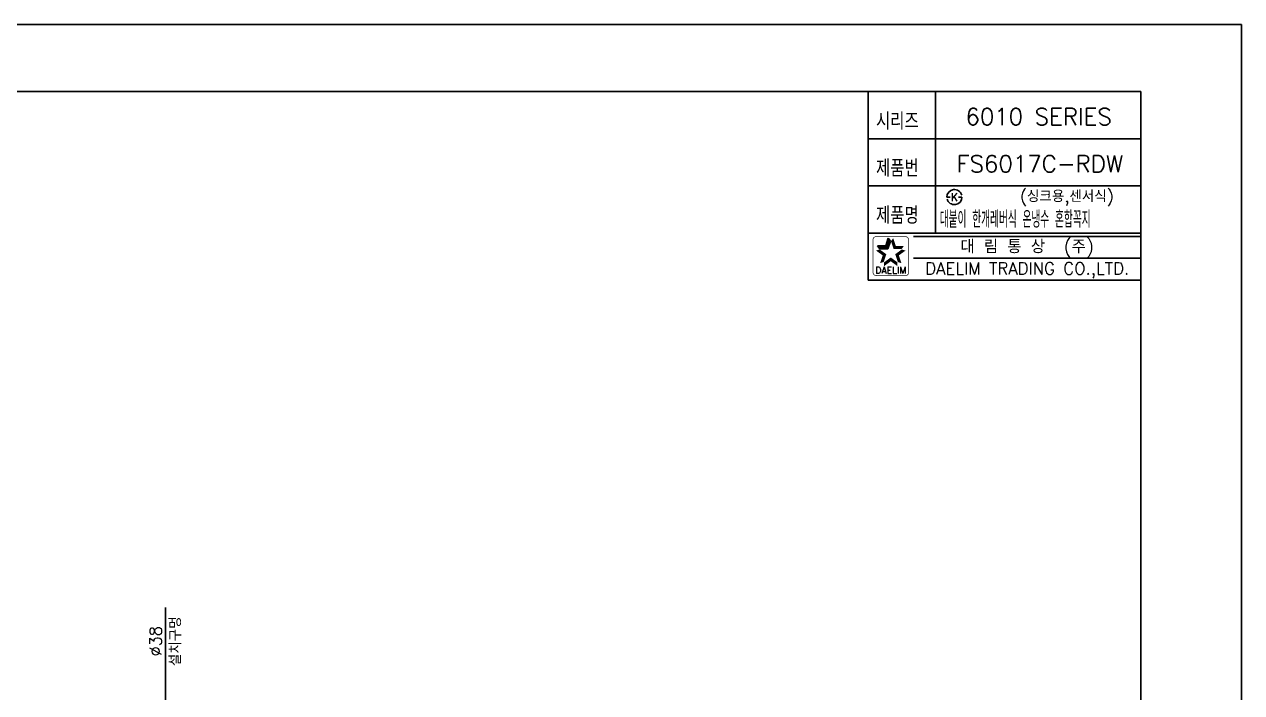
# Model space of a CAD drawing. Extents: x 19044 to 19885, y -10133 to -9539.
# Drawn here: x 19523.3 to 19885, y -9737.5 to -9538.9 of the extents above; entities that cross this region are included whole.
import ezdxf
from ezdxf.enums import TextEntityAlignment as Align

# ---------------------------------------------------------------- set-up
doc = ezdxf.new("R2010")
doc.units = 0
doc.header["$LTSCALE"] = 7
doc.header["$MEASUREMENT"] = 0
doc.layers.get('0').update_dxf_attribs({"color": 2, "linetype": 'CONTINUOUS'})
for name, color, linetype in [('D', 2, 'CONTINUOUS'), ('DIM', 2, 'CONTINUOUS'), ('TXT', 4, 'CONTINUOUS')]:
    doc.layers.add(name, color=color, linetype=linetype)
doc.styles.add('GHS', font='ROMANS.shx', dxfattribs={"bigfont": 'GHS.shx'})
doc.styles.add('HAN', font='TXT.shx', dxfattribs={"bigfont": 'GHS.shx'})
doc.styles.add('ROMANS', font='romans', dxfattribs={"bigfont": 'GHS.shx'})

# ---------------------------------------------------------------- blocks, each defined once
blk = doc.blocks.new('BORDER')
for p, q in [((1, 1), (0, 1)), ((1, 0), (1, 1))]:
    blk.add_line(p, q)
blk = doc.blocks.new('KS')
at = {"layer": 'D'}
for p, q in [((-2.25, 0), (-1.75, 0)), ((-1.75, 0), (-1.25, 0)), ((1.75, 0), (1.25, 0)), ((2.25, 0), (1.75, 0))]:
    blk.add_line(p, q, dxfattribs=at)
for start, end in [(15, 180), (195, 0)]:
    blk.add_arc((0, 0), 2.25, start, end, dxfattribs=at)
at = {"layer": 'D', "style": 'HAN'}
blk.add_text('K', height=2.39, dxfattribs=at).set_placement((0, 0), align=Align.MIDDLE)

msp = doc.modelspace()

# ---------------------------------------------------------------- linework, layer by layer
at = {"color": 7}
for p, q in [((19774, -9558.94), (19774, -9614.94)), ((19794, -9558.94), (19794, -9600.94)), ((19774, -9572.94), (19855, -9572.94)), ((19774, -9586.94), (19855, -9586.94)), ((19774, -9600.94), (19855, -9600.94)), ((19774, -9614.94), (19855, -9614.94))]:
    msp.add_line(p, q, dxfattribs=at)
at = {"color": 2}
for p, q in [((19779.24, -9604.76), (19779.99, -9602.45)), ((19779.9, -9605.68), (19780.65, -9603.37)), ((19780.65, -9603.37), (19779.99, -9602.45)), ((19776.81, -9604.76), (19779.24, -9604.76)), ((19777.48, -9605.68), (19776.81, -9604.76)), ((19777.48, -9605.68), (19779.9, -9605.68))]:
    msp.add_line(p, q, dxfattribs=at)
at = {"color": 2, "linetype": 'Continuous'}
for p, q in [((19787.5, -9601.94), (19855, -9601.94)), ((19787.5, -9608.44), (19855, -9608.44))]:
    msp.add_line(p, q, dxfattribs=at)
at = {"color": 2, "linetype": 'Continuous', "const_width": 0.2}
for points in [[(19775.48, -9602.81, -0.414214), (19776.23, -9602.06)], [(19775.48, -9612.81), (19775.48, -9602.81, -1)], [(19776.23, -9602.06), (19785.23, -9602.06, -0.414214), (19785.98, -9602.81, 0.043396)], [(19785.98, -9602.81), (19785.98, -9612.81, -0.414214), (19785.23, -9613.56)], [(19785.23, -9613.56), (19776.48, -9613.56, -0.414214), (19775.48, -9612.81, 0.672398)]]:
    msp.add_lwpolyline(points, format="xyb", dxfattribs=at)
at = {"color": 2}
for points in [[(19779.24, -9604.76), (19779.9, -9605.68), (19779.99, -9602.45), (19780.65, -9603.37)], [(19781.46, -9602.45), (19780.8, -9603.37), (19782.21, -9604.76), (19781.55, -9605.68)], [(19778.32, -9607.59), (19779.39, -9607.24), (19776.36, -9606.17), (19777.43, -9605.82)], [(19776.81, -9604.76), (19777.48, -9605.68), (19779.24, -9604.76), (19779.9, -9605.68)], [(19777.57, -9609.9), (19778.64, -9609.55), (19778.32, -9607.59), (19779.39, -9607.24)], [(19782.21, -9604.76), (19781.55, -9605.68), (19784.64, -9604.76), (19783.97, -9605.68)], [(19785.1, -9606.17), (19784.02, -9605.82), (19783.13, -9607.59), (19782.06, -9607.24)], [(19783.13, -9607.59), (19782.06, -9607.24), (19783.88, -9609.9), (19782.81, -9609.55)], [(19780.73, -9609.34), (19780.73, -9608.21), (19778.76, -9610.77), (19778.76, -9609.64)], [(19782.69, -9610.77), (19782.69, -9609.64), (19780.73, -9609.34), (19780.73, -9608.21)]]:
    msp.add_solid(points, dxfattribs=at)
at = {"layer": 'DIM'}
msp.add_line((19565.22, -9782.58), (19565.22, -9712.2), dxfattribs=at)
at = {"layer": 'TXT'}
for p, q in [((19069, -9558.94), (19855, -9558.94)), ((19855, -9558.94), (19855, -10112.94))]:
    msp.add_line(p, q, dxfattribs=at)

# ---------------------------------------------------------------- block references
at = {"xscale": 841, "yscale": 594, "zscale": 841}
msp.add_blockref('BORDER', (19044, -10132.94), dxfattribs=at)
at = {"layer": 'DIM', "color": 4}
msp.add_blockref('KS', (19799.63, -9590.26), dxfattribs=at)

# ---------------------------------------------------------------- texts
at = {"color": 7, "style": 'GHS'}
for s, p in [('6010 SERIES', (19824.67, -9566.37)), ('FS6017C-RDW', (19825.05, -9580.37))]:
    msp.add_text(s, height=5, dxfattribs=at).set_placement(p, align=Align.MIDDLE)
at = {"style": 'GHS'}
msp.add_text('(싱크용,센서식)', height=3.5, dxfattribs=at).set_placement((19819.09, -9591.76))
at = {"style": 'GHS', "width": 0.5}
msp.add_text('대붙이 한개레버식 온냉수 혼합꼭지', height=5, dxfattribs=at).set_placement((19795.29, -9599.38))
at = {"color": 7, "linetype": 'Continuous'}
for s, height, style, p in [('대 림 통 상  (주)', 4, 'GHS', (19821.26, -9605.25)), ('DAELIM TRADING CO.,LTD.', 3.6, 'ROMANS', (19821.26, -9612.02))]:
    msp.add_text(s, height=height, dxfattribs=dict(at, style=style)).set_placement(p, align=Align.MIDDLE)
at = {"color": 2, "linetype": 'Continuous', "style": 'ROMANS'}
msp.add_text('DAELIM', height=2, dxfattribs=at).set_placement((19780.73, -9613.01), align=Align.CENTER)
at = {"layer": 'DIM', "style": 'GHS', "width": 0.8}
for s, p in [('시리즈', (19776.34, -9570.21)), ('제품번', (19776.34, -9584.21)), ('제품명', (19776.34, -9598.21))]:
    msp.add_text(s, height=5, dxfattribs=at).set_placement(p)
at = {"layer": 'DIM', "insert": (19565.2, -9722.24), "char_height": 3.5, "attachment_point": 5, "rotation": 90, "style": 'GHS'}
msp.add_mtext('%%c38\\P설치구멍', dxfattribs=at)

doc.saveas('drawing.dxf')
